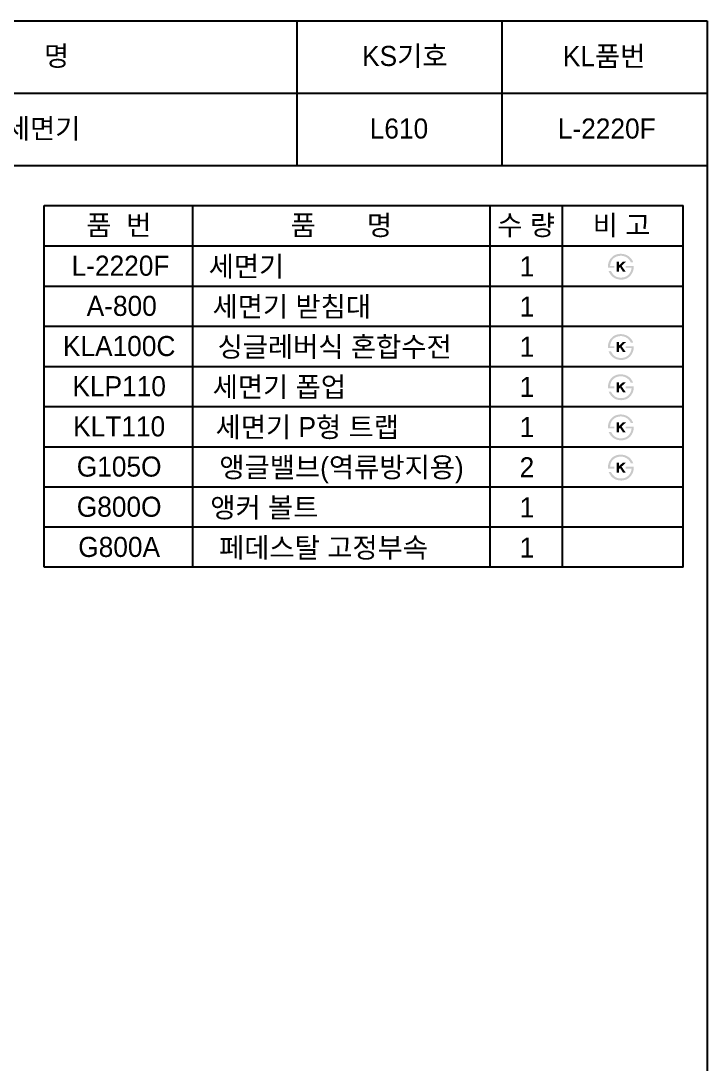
# Model space of a CAD drawing. Header units: millimetres. Extents: x 0 to 5799, y -67 to 2530.
# Drawn here: x 4945 to 5799, y 1232 to 2530 of the extents above; entities that cross this region are included whole.
import ezdxf
from ezdxf.enums import TextEntityAlignment as Align

# ---------------------------------------------------------------- set-up
doc = ezdxf.new("R2010")
doc.units = ezdxf.units.MM
doc.layers.add('TEXT', color=7, linetype='Continuous')
doc.layers.add('도각라인', color=7, linetype='Continuous')
doc.styles.add('타이틀', font='H2GTRM.TTF', dxfattribs={"height": 25})

msp = doc.modelspace()

# ---------------------------------------------------------------- hatches: boundary and pattern name
at = {"layer": 'TEXT'}
for points in [[(5675.6, 2222.8), (5675.6, 2223.2), (5675.5, 2223.6), (5675.5, 2224), (5675.5, 2224.4), (5675.6, 2224.8), (5675.6, 2225.2), (5675.6, 2225.6), (5675.7, 2226), (5675.7, 2226.4), (5675.8, 2226.8), (5675.8, 2227.2), (5675.9, 2227.6), (5676, 2228), (5676.1, 2228.4), (5676.2, 2228.8), (5676.3, 2229.1), (5676.4, 2229.5), (5676.5, 2229.9), (5676.7, 2230.3), (5676.8, 2230.6), (5677, 2231), (5677.1, 2231.4), (5677.3, 2231.7), (5677.5, 2232.1), (5677.7, 2232.4), (5677.9, 2232.7), (5678.1, 2233.1), (5678.3, 2233.4), (5678.5, 2233.7), (5678.7, 2234), (5679, 2234.3), (5679.5, 2234.9), (5679.7, 2235.2), (5680, 2235.5), (5680.3, 2235.8), (5680.6, 2236.1), (5680.9, 2236.4), (5681.2, 2236.6), (5681.5, 2236.9), (5681.8, 2237.1), (5682.1, 2237.4), (5682.5, 2237.6), (5682.8, 2237.8), (5683.2, 2238), (5683.5, 2238.2), (5683.9, 2238.4), (5684.2, 2238.6), (5684.6, 2238.7), (5685.1, 2238.9), (5685.5, 2239.1), (5685.9, 2239.2), (5686.3, 2239.4), (5686.7, 2239.5), (5687.2, 2239.6), (5687.6, 2239.7), (5688.1, 2239.8), (5688.5, 2239.9), (5689, 2239.9), (5689.5, 2240), (5689.9, 2240), (5690.4, 2240.1), (5690.9, 2240.1), (5691.4, 2240.1), (5692.2, 2240.1), (5692.5, 2240.1), (5692.9, 2240), (5693.3, 2240), (5693.7, 2240), (5694, 2239.9), (5694.4, 2239.9), (5694.7, 2239.8), (5695.1, 2239.7), (5695.4, 2239.7), (5695.8, 2239.6), (5696.1, 2239.5), (5696.4, 2239.4), (5696.8, 2239.3), (5697.1, 2239.2), (5697.4, 2239.1), (5697.7, 2239), (5698, 2238.9), (5698.3, 2238.7), (5698.7, 2238.6), (5699, 2238.5), (5699.3, 2238.3), (5699.5, 2238.2), (5699.8, 2238), (5700.1, 2237.8), (5700.4, 2237.7), (5700.7, 2237.5), (5701, 2237.3), (5701.2, 2237.1), (5701.5, 2236.9), (5701.8, 2236.7), (5702.2, 2236.4), (5702.6, 2236), (5703, 2235.6), (5703.4, 2235.2), (5703.8, 2234.8), (5704.1, 2234.4), (5704.5, 2234), (5704.8, 2233.6), (5705.1, 2233.1), (5705.4, 2232.6), (5705.7, 2232.2), (5706, 2231.7), (5706.3, 2231.1), (5706.5, 2230.6), (5706.8, 2230.1), (5707, 2229.5), (5707, 2229.5), (5703.9, 2229.5), (5703.9, 2229.5), (5703.8, 2229.7), (5703.8, 2229.9), (5703.7, 2230.1), (5703.6, 2230.2), (5703.5, 2230.4), (5703.5, 2230.6), (5703.4, 2230.7), (5703.3, 2230.9), (5703.2, 2231.1), (5703.1, 2231.2), (5703, 2231.4), (5702.9, 2231.6), (5702.8, 2231.7), (5702.7, 2231.9), (5702.6, 2232.1), (5702.5, 2232.2), (5702.3, 2232.4), (5702.2, 2232.6), (5701.9, 2232.9), (5701.7, 2233.2), (5701.4, 2233.5), (5701.1, 2233.8), (5700.7, 2234.1), (5700.4, 2234.4), (5700, 2234.7), (5699.8, 2234.9), (5699.6, 2235.1), (5699.3, 2235.2), (5699.1, 2235.4), (5698.9, 2235.5), (5698.6, 2235.7), (5698.4, 2235.8), (5698.1, 2236), (5697.9, 2236.1), (5697.6, 2236.2), (5697.4, 2236.4), (5697.1, 2236.5), (5696.9, 2236.6), (5696.6, 2236.7), (5696.4, 2236.8), (5696.1, 2236.9), (5695.8, 2237), (5695.6, 2237), (5695.3, 2237.1), (5695, 2237.2), (5694.8, 2237.3), (5694.5, 2237.3), (5694.2, 2237.4), (5694, 2237.4), (5693.7, 2237.5), (5693.4, 2237.5), (5693.1, 2237.5), (5692.8, 2237.6), (5692.6, 2237.6), (5692.3, 2237.6), (5692, 2237.6), (5691.7, 2237.6), (5691.3, 2237.6), (5691, 2237.6), (5690.7, 2237.6), (5690.3, 2237.5), (5690, 2237.5), (5689.7, 2237.5), (5689.3, 2237.4), (5689, 2237.4), (5688.7, 2237.3), (5688.4, 2237.3), (5688.1, 2237.2), (5687.8, 2237.1), (5687.5, 2237), (5687.2, 2237), (5686.9, 2236.9), (5686.6, 2236.8), (5686.3, 2236.7), (5686, 2236.5), (5685.7, 2236.4), (5685.4, 2236.3), (5685.2, 2236.2), (5684.9, 2236), (5684.6, 2235.9), (5684.4, 2235.7), (5684.1, 2235.6), (5683.9, 2235.4), (5683.6, 2235.2), (5683.4, 2235), (5683.1, 2234.9), (5682.9, 2234.7), (5682.6, 2234.5), (5682.4, 2234.3), (5682.2, 2234), (5682, 2233.8), (5681.7, 2233.6), (5681.5, 2233.4), (5681.3, 2233.1), (5681.1, 2232.9), (5680.9, 2232.6), (5680.7, 2232.4), (5680.6, 2232.1), (5680.4, 2231.9), (5680.2, 2231.6), (5680.1, 2231.4), (5679.9, 2231.1), (5679.8, 2230.8), (5679.6, 2230.5), (5679.5, 2230.3), (5679.4, 2230), (5679.3, 2229.7), (5679.1, 2229.4), (5679, 2229.1), (5678.9, 2228.8), (5678.9, 2228.5), (5678.8, 2228.2), (5678.7, 2227.8), (5678.6, 2227.5), (5678.6, 2227.2), (5678.5, 2226.9), (5678.5, 2226.5), (5678.4, 2226.2), (5678.4, 2225.8), (5678.3, 2225.5), (5678.3, 2225.1), (5678.3, 2225.1), (5683.5, 2225.1), (5683.5, 2225.1), (5683.5, 2225.1), (5683.5, 2222.8), (5683.5, 2222.8), (5683.5, 2222.8), (5675.6, 2222.8)], [(5707.7, 2225.1), (5707.7, 2224.7), (5707.7, 2224.3), (5707.7, 2223.8), (5707.7, 2223.4), (5707.7, 2223), (5707.6, 2222.5), (5707.6, 2222.1), (5707.5, 2221.7), (5707.4, 2221.3), (5707.4, 2220.9), (5707.3, 2220.4), (5707.2, 2220), (5707.1, 2219.6), (5707, 2219.2), (5706.8, 2218.8), (5706.7, 2218.4), (5706.6, 2218), (5706.4, 2217.6), (5706.2, 2217.3), (5706.1, 2216.9), (5705.9, 2216.5), (5705.7, 2216.2), (5705.5, 2215.8), (5705.3, 2215.5), (5705.1, 2215.1), (5704.9, 2214.8), (5704.7, 2214.5), (5704.5, 2214.2), (5704.3, 2213.8), (5704, 2213.5), (5703.8, 2213.2), (5703.5, 2212.9), (5703.2, 2212.6), (5703, 2212.4), (5702.7, 2212.1), (5702.4, 2211.8), (5702.1, 2211.6), (5701.8, 2211.3), (5701.5, 2211.1), (5701.2, 2210.8), (5700.9, 2210.6), (5700.6, 2210.4), (5700.2, 2210.2), (5699.9, 2210), (5699.6, 2209.8), (5699.2, 2209.6), (5698.9, 2209.4), (5698.5, 2209.3), (5698.1, 2209.1), (5697.8, 2209), (5697.4, 2208.8), (5697, 2208.7), (5696.7, 2208.6), (5696.3, 2208.5), (5695.9, 2208.4), (5695.5, 2208.3), (5695.1, 2208.2), (5694.7, 2208.1), (5694.3, 2208.1), (5693.9, 2208), (5693.5, 2208), (5693.1, 2208), (5692.7, 2207.9), (5692.3, 2207.9), (5691.6, 2207.9), (5691, 2208), (5690.3, 2208), (5689.7, 2208.1), (5689.1, 2208.2), (5688.8, 2208.2), (5688.5, 2208.3), (5688.2, 2208.3), (5687.9, 2208.4), (5687.6, 2208.5), (5687.3, 2208.6), (5687, 2208.6), (5686.7, 2208.7), (5686.4, 2208.8), (5686.1, 2208.9), (5685.8, 2209), (5685.5, 2209.1), (5685.3, 2209.2), (5685, 2209.4), (5684.7, 2209.5), (5684.4, 2209.6), (5684.2, 2209.7), (5683.9, 2209.9), (5683.7, 2210), (5683.4, 2210.2), (5683.1, 2210.3), (5682.6, 2210.7), (5682.4, 2210.8), (5682.1, 2211), (5681.8, 2211.2), (5681.6, 2211.4), (5681.3, 2211.6), (5681.1, 2211.8), (5680.9, 2212), (5680.6, 2212.2), (5680.4, 2212.5), (5680.2, 2212.7), (5680, 2212.9), (5679.7, 2213.1), (5679.5, 2213.4), (5679.3, 2213.6), (5679.1, 2213.9), (5678.9, 2214.1), (5678.7, 2214.4), (5678.5, 2214.6), (5678.4, 2214.9), (5678.2, 2215.2), (5678, 2215.5), (5677.8, 2215.7), (5677.7, 2216), (5677.5, 2216.3), (5677.3, 2216.6), (5677.2, 2216.9), (5677, 2217.2), (5676.7, 2217.8), (5676.5, 2218.5), (5676.5, 2218.5), (5679.4, 2218.5), (5679.4, 2218.5), (5679.7, 2218.1), (5679.9, 2217.6), (5680.1, 2217.2), (5680.4, 2216.9), (5680.6, 2216.5), (5680.9, 2216.1), (5681.1, 2215.8), (5681.4, 2215.4), (5681.7, 2215.1), (5681.9, 2214.8), (5682.2, 2214.5), (5682.5, 2214.2), (5682.8, 2213.9), (5683.1, 2213.6), (5683.4, 2213.3), (5683.7, 2213.1), (5683.9, 2212.9), (5684.2, 2212.7), (5684.4, 2212.6), (5684.6, 2212.4), (5684.9, 2212.3), (5685.1, 2212.1), (5685.3, 2212), (5685.6, 2211.9), (5685.8, 2211.7), (5686.1, 2211.6), (5686.3, 2211.5), (5686.6, 2211.4), (5686.9, 2211.3), (5687.1, 2211.2), (5687.4, 2211.1), (5687.6, 2211), (5687.9, 2211), (5688.2, 2210.9), (5688.5, 2210.8), (5688.7, 2210.8), (5689, 2210.7), (5689.3, 2210.7), (5689.6, 2210.6), (5689.9, 2210.6), (5690.2, 2210.6), (5690.5, 2210.5), (5690.8, 2210.5), (5691.1, 2210.5), (5691.4, 2210.5), (5691.7, 2210.5), (5692, 2210.5), (5692.9, 2210.5), (5693.1, 2210.6), (5693.4, 2210.6), (5693.7, 2210.6), (5693.9, 2210.6), (5694.2, 2210.7), (5694.5, 2210.7), (5694.7, 2210.8), (5695, 2210.8), (5695.3, 2210.9), (5695.5, 2210.9), (5695.8, 2211), (5696, 2211.1), (5696.3, 2211.2), (5696.5, 2211.2), (5696.8, 2211.3), (5697, 2211.4), (5697.3, 2211.5), (5697.5, 2211.6), (5697.7, 2211.8), (5698, 2211.9), (5698.2, 2212), (5698.5, 2212.1), (5698.7, 2212.3), (5698.9, 2212.4), (5699.2, 2212.6), (5699.4, 2212.7), (5699.6, 2212.9), (5699.8, 2213), (5700.1, 2213.2), (5700.3, 2213.4), (5700.5, 2213.6), (5700.8, 2213.8), (5701, 2214), (5701.3, 2214.3), (5701.5, 2214.5), (5701.7, 2214.8), (5701.9, 2215), (5702.1, 2215.3), (5702.3, 2215.5), (5702.5, 2215.8), (5702.7, 2216), (5702.9, 2216.3), (5703.1, 2216.6), (5703.2, 2216.9), (5703.4, 2217.2), (5703.5, 2217.4), (5703.7, 2217.7), (5703.8, 2218), (5703.9, 2218.3), (5704.1, 2218.7), (5704.2, 2219), (5704.3, 2219.3), (5704.4, 2219.6), (5704.5, 2220), (5704.5, 2220.3), (5704.6, 2220.6), (5704.7, 2221), (5704.8, 2221.3), (5704.8, 2221.7), (5704.9, 2222.1), (5704.9, 2222.4), (5704.9, 2222.8), (5704.9, 2222.8), (5697.5, 2222.8), (5697.5, 2222.8), (5697.5, 2222.8), (5697.5, 2225.1), (5697.5, 2225.1), (5697.5, 2225.1), (5707.7, 2225.1)], [(5689.3, 2225.8), (5694.1, 2230.2), (5698, 2230.2), (5692.6, 2225.2), (5697.7, 2217.7), (5694.3, 2217.7), (5690.7, 2223.4), (5689.3, 2222.2), (5689.3, 2217.7), (5686.4, 2217.7), (5686.4, 2230.3), (5689.3, 2230.3)], [(5675.6, 2122.8), (5675.6, 2123.2), (5675.5, 2123.6), (5675.5, 2124), (5675.5, 2124.4), (5675.6, 2124.8), (5675.6, 2125.2), (5675.6, 2125.6), (5675.7, 2126), (5675.7, 2126.4), (5675.8, 2126.8), (5675.8, 2127.2), (5675.9, 2127.6), (5676, 2128), (5676.1, 2128.4), (5676.2, 2128.8), (5676.3, 2129.1), (5676.4, 2129.5), (5676.5, 2129.9), (5676.7, 2130.3), (5676.8, 2130.6), (5677, 2131), (5677.1, 2131.4), (5677.3, 2131.7), (5677.5, 2132.1), (5677.7, 2132.4), (5677.9, 2132.7), (5678.1, 2133.1), (5678.3, 2133.4), (5678.5, 2133.7), (5678.7, 2134), (5679, 2134.3), (5679.5, 2134.9), (5679.7, 2135.2), (5680, 2135.5), (5680.3, 2135.8), (5680.6, 2136.1), (5680.9, 2136.4), (5681.2, 2136.6), (5681.5, 2136.9), (5681.8, 2137.1), (5682.1, 2137.4), (5682.5, 2137.6), (5682.8, 2137.8), (5683.2, 2138), (5683.5, 2138.2), (5683.9, 2138.4), (5684.2, 2138.6), (5684.6, 2138.7), (5685.1, 2138.9), (5685.5, 2139.1), (5685.9, 2139.2), (5686.3, 2139.4), (5686.7, 2139.5), (5687.2, 2139.6), (5687.6, 2139.7), (5688.1, 2139.8), (5688.5, 2139.9), (5689, 2139.9), (5689.5, 2140), (5689.9, 2140), (5690.4, 2140.1), (5690.9, 2140.1), (5691.4, 2140.1), (5692.2, 2140.1), (5692.5, 2140.1), (5692.9, 2140), (5693.3, 2140), (5693.7, 2140), (5694, 2139.9), (5694.4, 2139.9), (5694.7, 2139.8), (5695.1, 2139.7), (5695.4, 2139.7), (5695.8, 2139.6), (5696.1, 2139.5), (5696.4, 2139.4), (5696.8, 2139.3), (5697.1, 2139.2), (5697.4, 2139.1), (5697.7, 2139), (5698, 2138.9), (5698.3, 2138.7), (5698.7, 2138.6), (5699, 2138.5), (5699.3, 2138.3), (5699.5, 2138.2), (5699.8, 2138), (5700.1, 2137.8), (5700.4, 2137.7), (5700.7, 2137.5), (5701, 2137.3), (5701.2, 2137.1), (5701.5, 2136.9), (5701.8, 2136.7), (5702.2, 2136.4), (5702.6, 2136), (5703, 2135.6), (5703.4, 2135.2), (5703.8, 2134.8), (5704.1, 2134.4), (5704.5, 2134), (5704.8, 2133.6), (5705.1, 2133.1), (5705.4, 2132.6), (5705.7, 2132.2), (5706, 2131.7), (5706.3, 2131.1), (5706.5, 2130.6), (5706.8, 2130.1), (5707, 2129.5), (5707, 2129.5), (5703.9, 2129.5), (5703.9, 2129.5), (5703.8, 2129.7), (5703.8, 2129.9), (5703.7, 2130.1), (5703.6, 2130.2), (5703.5, 2130.4), (5703.5, 2130.6), (5703.4, 2130.7), (5703.3, 2130.9), (5703.2, 2131.1), (5703.1, 2131.2), (5703, 2131.4), (5702.9, 2131.6), (5702.8, 2131.7), (5702.7, 2131.9), (5702.6, 2132.1), (5702.5, 2132.2), (5702.3, 2132.4), (5702.2, 2132.6), (5701.9, 2132.9), (5701.7, 2133.2), (5701.4, 2133.5), (5701.1, 2133.8), (5700.7, 2134.1), (5700.4, 2134.4), (5700, 2134.7), (5699.8, 2134.9), (5699.6, 2135.1), (5699.3, 2135.2), (5699.1, 2135.4), (5698.9, 2135.5), (5698.6, 2135.7), (5698.4, 2135.8), (5698.1, 2136), (5697.9, 2136.1), (5697.6, 2136.2), (5697.4, 2136.4), (5697.1, 2136.5), (5696.9, 2136.6), (5696.6, 2136.7), (5696.4, 2136.8), (5696.1, 2136.9), (5695.8, 2137), (5695.6, 2137), (5695.3, 2137.1), (5695, 2137.2), (5694.8, 2137.3), (5694.5, 2137.3), (5694.2, 2137.4), (5694, 2137.4), (5693.7, 2137.5), (5693.4, 2137.5), (5693.1, 2137.5), (5692.8, 2137.6), (5692.6, 2137.6), (5692.3, 2137.6), (5692, 2137.6), (5691.7, 2137.6), (5691.3, 2137.6), (5691, 2137.6), (5690.7, 2137.6), (5690.3, 2137.5), (5690, 2137.5), (5689.7, 2137.5), (5689.3, 2137.4), (5689, 2137.4), (5688.7, 2137.3), (5688.4, 2137.3), (5688.1, 2137.2), (5687.8, 2137.1), (5687.5, 2137), (5687.2, 2137), (5686.9, 2136.9), (5686.6, 2136.8), (5686.3, 2136.7), (5686, 2136.5), (5685.7, 2136.4), (5685.4, 2136.3), (5685.2, 2136.2), (5684.9, 2136), (5684.6, 2135.9), (5684.4, 2135.7), (5684.1, 2135.6), (5683.9, 2135.4), (5683.6, 2135.2), (5683.4, 2135), (5683.1, 2134.9), (5682.9, 2134.7), (5682.6, 2134.5), (5682.4, 2134.3), (5682.2, 2134), (5682, 2133.8), (5681.7, 2133.6), (5681.5, 2133.4), (5681.3, 2133.1), (5681.1, 2132.9), (5680.9, 2132.6), (5680.7, 2132.4), (5680.6, 2132.1), (5680.4, 2131.9), (5680.2, 2131.6), (5680.1, 2131.4), (5679.9, 2131.1), (5679.8, 2130.8), (5679.6, 2130.5), (5679.5, 2130.3), (5679.4, 2130), (5679.3, 2129.7), (5679.1, 2129.4), (5679, 2129.1), (5678.9, 2128.8), (5678.9, 2128.5), (5678.8, 2128.2), (5678.7, 2127.8), (5678.6, 2127.5), (5678.6, 2127.2), (5678.5, 2126.9), (5678.5, 2126.5), (5678.4, 2126.2), (5678.4, 2125.8), (5678.3, 2125.5), (5678.3, 2125.1), (5678.3, 2125.1), (5683.5, 2125.1), (5683.5, 2125.1), (5683.5, 2125.1), (5683.5, 2122.8), (5683.5, 2122.8), (5683.5, 2122.8), (5675.6, 2122.8)], [(5689.3, 2125.8), (5694.1, 2130.2), (5698, 2130.2), (5692.6, 2125.2), (5697.7, 2117.7), (5694.3, 2117.7), (5690.7, 2123.4), (5689.3, 2122.2), (5689.3, 2117.7), (5686.4, 2117.7), (5686.4, 2130.3), (5689.3, 2130.3)], [(5707.7, 2125.1), (5707.7, 2124.7), (5707.7, 2124.3), (5707.7, 2123.8), (5707.7, 2123.4), (5707.7, 2123), (5707.6, 2122.5), (5707.6, 2122.1), (5707.5, 2121.7), (5707.4, 2121.3), (5707.4, 2120.9), (5707.3, 2120.4), (5707.2, 2120), (5707.1, 2119.6), (5707, 2119.2), (5706.8, 2118.8), (5706.7, 2118.4), (5706.6, 2118), (5706.4, 2117.6), (5706.2, 2117.3), (5706.1, 2116.9), (5705.9, 2116.5), (5705.7, 2116.2), (5705.5, 2115.8), (5705.3, 2115.5), (5705.1, 2115.1), (5704.9, 2114.8), (5704.7, 2114.5), (5704.5, 2114.2), (5704.3, 2113.8), (5704, 2113.5), (5703.8, 2113.2), (5703.5, 2112.9), (5703.2, 2112.6), (5703, 2112.4), (5702.7, 2112.1), (5702.4, 2111.8), (5702.1, 2111.6), (5701.8, 2111.3), (5701.5, 2111.1), (5701.2, 2110.8), (5700.9, 2110.6), (5700.6, 2110.4), (5700.2, 2110.2), (5699.9, 2110), (5699.6, 2109.8), (5699.2, 2109.6), (5698.9, 2109.4), (5698.5, 2109.3), (5698.1, 2109.1), (5697.8, 2109), (5697.4, 2108.8), (5697, 2108.7), (5696.7, 2108.6), (5696.3, 2108.5), (5695.9, 2108.4), (5695.5, 2108.3), (5695.1, 2108.2), (5694.7, 2108.1), (5694.3, 2108.1), (5693.9, 2108), (5693.5, 2108), (5693.1, 2108), (5692.7, 2107.9), (5692.3, 2107.9), (5691.6, 2107.9), (5691, 2108), (5690.3, 2108), (5689.7, 2108.1), (5689.1, 2108.2), (5688.8, 2108.2), (5688.5, 2108.3), (5688.2, 2108.3), (5687.9, 2108.4), (5687.6, 2108.5), (5687.3, 2108.6), (5687, 2108.6), (5686.7, 2108.7), (5686.4, 2108.8), (5686.1, 2108.9), (5685.8, 2109), (5685.5, 2109.1), (5685.3, 2109.2), (5685, 2109.4), (5684.7, 2109.5), (5684.4, 2109.6), (5684.2, 2109.7), (5683.9, 2109.9), (5683.7, 2110), (5683.4, 2110.2), (5683.1, 2110.3), (5682.6, 2110.7), (5682.4, 2110.8), (5682.1, 2111), (5681.8, 2111.2), (5681.6, 2111.4), (5681.3, 2111.6), (5681.1, 2111.8), (5680.9, 2112), (5680.6, 2112.2), (5680.4, 2112.5), (5680.2, 2112.7), (5680, 2112.9), (5679.7, 2113.1), (5679.5, 2113.4), (5679.3, 2113.6), (5679.1, 2113.9), (5678.9, 2114.1), (5678.7, 2114.4), (5678.5, 2114.6), (5678.4, 2114.9), (5678.2, 2115.2), (5678, 2115.5), (5677.8, 2115.7), (5677.7, 2116), (5677.5, 2116.3), (5677.3, 2116.6), (5677.2, 2116.9), (5677, 2117.2), (5676.7, 2117.8), (5676.5, 2118.5), (5676.5, 2118.5), (5679.4, 2118.5), (5679.4, 2118.5), (5679.7, 2118.1), (5679.9, 2117.6), (5680.1, 2117.2), (5680.4, 2116.9), (5680.6, 2116.5), (5680.9, 2116.1), (5681.1, 2115.8), (5681.4, 2115.4), (5681.7, 2115.1), (5681.9, 2114.8), (5682.2, 2114.5), (5682.5, 2114.2), (5682.8, 2113.9), (5683.1, 2113.6), (5683.4, 2113.3), (5683.7, 2113.1), (5683.9, 2112.9), (5684.2, 2112.7), (5684.4, 2112.6), (5684.6, 2112.4), (5684.9, 2112.3), (5685.1, 2112.1), (5685.3, 2112), (5685.6, 2111.9), (5685.8, 2111.7), (5686.1, 2111.6), (5686.3, 2111.5), (5686.6, 2111.4), (5686.9, 2111.3), (5687.1, 2111.2), (5687.4, 2111.1), (5687.6, 2111), (5687.9, 2111), (5688.2, 2110.9), (5688.5, 2110.8), (5688.7, 2110.8), (5689, 2110.7), (5689.3, 2110.7), (5689.6, 2110.6), (5689.9, 2110.6), (5690.2, 2110.6), (5690.5, 2110.5), (5690.8, 2110.5), (5691.1, 2110.5), (5691.4, 2110.5), (5691.7, 2110.5), (5692, 2110.5), (5692.9, 2110.5), (5693.1, 2110.6), (5693.4, 2110.6), (5693.7, 2110.6), (5693.9, 2110.6), (5694.2, 2110.7), (5694.5, 2110.7), (5694.7, 2110.8), (5695, 2110.8), (5695.3, 2110.9), (5695.5, 2110.9), (5695.8, 2111), (5696, 2111.1), (5696.3, 2111.2), (5696.5, 2111.2), (5696.8, 2111.3), (5697, 2111.4), (5697.3, 2111.5), (5697.5, 2111.6), (5697.7, 2111.8), (5698, 2111.9), (5698.2, 2112), (5698.5, 2112.1), (5698.7, 2112.3), (5698.9, 2112.4), (5699.2, 2112.6), (5699.4, 2112.7), (5699.6, 2112.9), (5699.8, 2113), (5700.1, 2113.2), (5700.3, 2113.4), (5700.5, 2113.6), (5700.8, 2113.8), (5701, 2114), (5701.3, 2114.3), (5701.5, 2114.5), (5701.7, 2114.8), (5701.9, 2115), (5702.1, 2115.3), (5702.3, 2115.5), (5702.5, 2115.8), (5702.7, 2116), (5702.9, 2116.3), (5703.1, 2116.6), (5703.2, 2116.9), (5703.4, 2117.2), (5703.5, 2117.4), (5703.7, 2117.7), (5703.8, 2118), (5703.9, 2118.3), (5704.1, 2118.7), (5704.2, 2119), (5704.3, 2119.3), (5704.4, 2119.6), (5704.5, 2120), (5704.5, 2120.3), (5704.6, 2120.6), (5704.7, 2121), (5704.8, 2121.3), (5704.8, 2121.7), (5704.9, 2122.1), (5704.9, 2122.4), (5704.9, 2122.8), (5704.9, 2122.8), (5697.5, 2122.8), (5697.5, 2122.8), (5697.5, 2122.8), (5697.5, 2125.1), (5697.5, 2125.1), (5697.5, 2125.1), (5707.7, 2125.1)], [(5675.6, 2072.8), (5675.6, 2073.2), (5675.5, 2073.6), (5675.5, 2074), (5675.5, 2074.4), (5675.6, 2074.8), (5675.6, 2075.2), (5675.6, 2075.6), (5675.7, 2076), (5675.7, 2076.4), (5675.8, 2076.8), (5675.8, 2077.2), (5675.9, 2077.6), (5676, 2078), (5676.1, 2078.4), (5676.2, 2078.8), (5676.3, 2079.1), (5676.4, 2079.5), (5676.5, 2079.9), (5676.7, 2080.3), (5676.8, 2080.6), (5677, 2081), (5677.1, 2081.4), (5677.3, 2081.7), (5677.5, 2082.1), (5677.7, 2082.4), (5677.9, 2082.7), (5678.1, 2083.1), (5678.3, 2083.4), (5678.5, 2083.7), (5678.7, 2084), (5679, 2084.3), (5679.5, 2084.9), (5679.7, 2085.2), (5680, 2085.5), (5680.3, 2085.8), (5680.6, 2086.1), (5680.9, 2086.4), (5681.2, 2086.6), (5681.5, 2086.9), (5681.8, 2087.1), (5682.1, 2087.4), (5682.5, 2087.6), (5682.8, 2087.8), (5683.2, 2088), (5683.5, 2088.2), (5683.9, 2088.4), (5684.2, 2088.6), (5684.6, 2088.7), (5685.1, 2088.9), (5685.5, 2089.1), (5685.9, 2089.2), (5686.3, 2089.4), (5686.7, 2089.5), (5687.2, 2089.6), (5687.6, 2089.7), (5688.1, 2089.8), (5688.5, 2089.9), (5689, 2089.9), (5689.5, 2090), (5689.9, 2090), (5690.4, 2090.1), (5690.9, 2090.1), (5691.4, 2090.1), (5692.2, 2090.1), (5692.5, 2090.1), (5692.9, 2090), (5693.3, 2090), (5693.7, 2090), (5694, 2089.9), (5694.4, 2089.9), (5694.7, 2089.8), (5695.1, 2089.7), (5695.4, 2089.7), (5695.8, 2089.6), (5696.1, 2089.5), (5696.4, 2089.4), (5696.8, 2089.3), (5697.1, 2089.2), (5697.4, 2089.1), (5697.7, 2089), (5698, 2088.9), (5698.3, 2088.7), (5698.7, 2088.6), (5699, 2088.5), (5699.3, 2088.3), (5699.5, 2088.2), (5699.8, 2088), (5700.1, 2087.8), (5700.4, 2087.7), (5700.7, 2087.5), (5701, 2087.3), (5701.2, 2087.1), (5701.5, 2086.9), (5701.8, 2086.7), (5702.2, 2086.4), (5702.6, 2086), (5703, 2085.6), (5703.4, 2085.2), (5703.8, 2084.8), (5704.1, 2084.4), (5704.5, 2084), (5704.8, 2083.6), (5705.1, 2083.1), (5705.4, 2082.6), (5705.7, 2082.2), (5706, 2081.7), (5706.3, 2081.1), (5706.5, 2080.6), (5706.8, 2080.1), (5707, 2079.5), (5707, 2079.5), (5703.9, 2079.5), (5703.9, 2079.5), (5703.8, 2079.7), (5703.8, 2079.9), (5703.7, 2080.1), (5703.6, 2080.2), (5703.5, 2080.4), (5703.5, 2080.6), (5703.4, 2080.7), (5703.3, 2080.9), (5703.2, 2081.1), (5703.1, 2081.2), (5703, 2081.4), (5702.9, 2081.6), (5702.8, 2081.7), (5702.7, 2081.9), (5702.6, 2082.1), (5702.5, 2082.2), (5702.3, 2082.4), (5702.2, 2082.6), (5701.9, 2082.9), (5701.7, 2083.2), (5701.4, 2083.5), (5701.1, 2083.8), (5700.7, 2084.1), (5700.4, 2084.4), (5700, 2084.7), (5699.8, 2084.9), (5699.6, 2085.1), (5699.3, 2085.2), (5699.1, 2085.4), (5698.9, 2085.5), (5698.6, 2085.7), (5698.4, 2085.8), (5698.1, 2086), (5697.9, 2086.1), (5697.6, 2086.2), (5697.4, 2086.4), (5697.1, 2086.5), (5696.9, 2086.6), (5696.6, 2086.7), (5696.4, 2086.8), (5696.1, 2086.9), (5695.8, 2087), (5695.6, 2087), (5695.3, 2087.1), (5695, 2087.2), (5694.8, 2087.3), (5694.5, 2087.3), (5694.2, 2087.4), (5694, 2087.4), (5693.7, 2087.5), (5693.4, 2087.5), (5693.1, 2087.5), (5692.8, 2087.6), (5692.6, 2087.6), (5692.3, 2087.6), (5692, 2087.6), (5691.7, 2087.6), (5691.3, 2087.6), (5691, 2087.6), (5690.7, 2087.6), (5690.3, 2087.5), (5690, 2087.5), (5689.7, 2087.5), (5689.3, 2087.4), (5689, 2087.4), (5688.7, 2087.3), (5688.4, 2087.3), (5688.1, 2087.2), (5687.8, 2087.1), (5687.5, 2087), (5687.2, 2087), (5686.9, 2086.9), (5686.6, 2086.8), (5686.3, 2086.7), (5686, 2086.5), (5685.7, 2086.4), (5685.4, 2086.3), (5685.2, 2086.2), (5684.9, 2086), (5684.6, 2085.9), (5684.4, 2085.7), (5684.1, 2085.6), (5683.9, 2085.4), (5683.6, 2085.2), (5683.4, 2085), (5683.1, 2084.9), (5682.9, 2084.7), (5682.6, 2084.5), (5682.4, 2084.3), (5682.2, 2084), (5682, 2083.8), (5681.7, 2083.6), (5681.5, 2083.4), (5681.3, 2083.1), (5681.1, 2082.9), (5680.9, 2082.6), (5680.7, 2082.4), (5680.6, 2082.1), (5680.4, 2081.9), (5680.2, 2081.6), (5680.1, 2081.4), (5679.9, 2081.1), (5679.8, 2080.8), (5679.6, 2080.5), (5679.5, 2080.3), (5679.4, 2080), (5679.3, 2079.7), (5679.1, 2079.4), (5679, 2079.1), (5678.9, 2078.8), (5678.9, 2078.5), (5678.8, 2078.2), (5678.7, 2077.8), (5678.6, 2077.5), (5678.6, 2077.2), (5678.5, 2076.9), (5678.5, 2076.5), (5678.4, 2076.2), (5678.4, 2075.8), (5678.3, 2075.5), (5678.3, 2075.1), (5678.3, 2075.1), (5683.5, 2075.1), (5683.5, 2075.1), (5683.5, 2075.1), (5683.5, 2072.8), (5683.5, 2072.8), (5683.5, 2072.8), (5675.6, 2072.8)], [(5689.3, 2075.8), (5694.1, 2080.2), (5698, 2080.2), (5692.6, 2075.2), (5697.7, 2067.7), (5694.3, 2067.7), (5690.7, 2073.4), (5689.3, 2072.2), (5689.3, 2067.7), (5686.4, 2067.7), (5686.4, 2080.3), (5689.3, 2080.3)], [(5707.7, 2075.1), (5707.7, 2074.7), (5707.7, 2074.3), (5707.7, 2073.8), (5707.7, 2073.4), (5707.7, 2073), (5707.6, 2072.5), (5707.6, 2072.1), (5707.5, 2071.7), (5707.4, 2071.3), (5707.4, 2070.9), (5707.3, 2070.4), (5707.2, 2070), (5707.1, 2069.6), (5707, 2069.2), (5706.8, 2068.8), (5706.7, 2068.4), (5706.6, 2068), (5706.4, 2067.6), (5706.2, 2067.3), (5706.1, 2066.9), (5705.9, 2066.5), (5705.7, 2066.2), (5705.5, 2065.8), (5705.3, 2065.5), (5705.1, 2065.1), (5704.9, 2064.8), (5704.7, 2064.5), (5704.5, 2064.2), (5704.3, 2063.8), (5704, 2063.5), (5703.8, 2063.2), (5703.5, 2062.9), (5703.2, 2062.6), (5703, 2062.4), (5702.7, 2062.1), (5702.4, 2061.8), (5702.1, 2061.6), (5701.8, 2061.3), (5701.5, 2061.1), (5701.2, 2060.8), (5700.9, 2060.6), (5700.6, 2060.4), (5700.2, 2060.2), (5699.9, 2060), (5699.6, 2059.8), (5699.2, 2059.6), (5698.9, 2059.4), (5698.5, 2059.3), (5698.1, 2059.1), (5697.8, 2059), (5697.4, 2058.8), (5697, 2058.7), (5696.7, 2058.6), (5696.3, 2058.5), (5695.9, 2058.4), (5695.5, 2058.3), (5695.1, 2058.2), (5694.7, 2058.1), (5694.3, 2058.1), (5693.9, 2058), (5693.5, 2058), (5693.1, 2058), (5692.7, 2057.9), (5692.3, 2057.9), (5691.6, 2057.9), (5691, 2058), (5690.3, 2058), (5689.7, 2058.1), (5689.1, 2058.2), (5688.8, 2058.2), (5688.5, 2058.3), (5688.2, 2058.3), (5687.9, 2058.4), (5687.6, 2058.5), (5687.3, 2058.6), (5687, 2058.6), (5686.7, 2058.7), (5686.4, 2058.8), (5686.1, 2058.9), (5685.8, 2059), (5685.5, 2059.1), (5685.3, 2059.2), (5685, 2059.4), (5684.7, 2059.5), (5684.4, 2059.6), (5684.2, 2059.7), (5683.9, 2059.9), (5683.7, 2060), (5683.4, 2060.2), (5683.1, 2060.3), (5682.6, 2060.7), (5682.4, 2060.8), (5682.1, 2061), (5681.8, 2061.2), (5681.6, 2061.4), (5681.3, 2061.6), (5681.1, 2061.8), (5680.9, 2062), (5680.6, 2062.2), (5680.4, 2062.5), (5680.2, 2062.7), (5680, 2062.9), (5679.7, 2063.1), (5679.5, 2063.4), (5679.3, 2063.6), (5679.1, 2063.9), (5678.9, 2064.1), (5678.7, 2064.4), (5678.5, 2064.6), (5678.4, 2064.9), (5678.2, 2065.2), (5678, 2065.5), (5677.8, 2065.7), (5677.7, 2066), (5677.5, 2066.3), (5677.3, 2066.6), (5677.2, 2066.9), (5677, 2067.2), (5676.7, 2067.8), (5676.5, 2068.5), (5676.5, 2068.5), (5679.4, 2068.5), (5679.4, 2068.5), (5679.7, 2068.1), (5679.9, 2067.6), (5680.1, 2067.2), (5680.4, 2066.9), (5680.6, 2066.5), (5680.9, 2066.1), (5681.1, 2065.8), (5681.4, 2065.4), (5681.7, 2065.1), (5681.9, 2064.8), (5682.2, 2064.5), (5682.5, 2064.2), (5682.8, 2063.9), (5683.1, 2063.6), (5683.4, 2063.3), (5683.7, 2063.1), (5683.9, 2062.9), (5684.2, 2062.7), (5684.4, 2062.6), (5684.6, 2062.4), (5684.9, 2062.3), (5685.1, 2062.1), (5685.3, 2062), (5685.6, 2061.9), (5685.8, 2061.7), (5686.1, 2061.6), (5686.3, 2061.5), (5686.6, 2061.4), (5686.9, 2061.3), (5687.1, 2061.2), (5687.4, 2061.1), (5687.6, 2061), (5687.9, 2061), (5688.2, 2060.9), (5688.5, 2060.8), (5688.7, 2060.8), (5689, 2060.7), (5689.3, 2060.7), (5689.6, 2060.6), (5689.9, 2060.6), (5690.2, 2060.6), (5690.5, 2060.5), (5690.8, 2060.5), (5691.1, 2060.5), (5691.4, 2060.5), (5691.7, 2060.5), (5692, 2060.5), (5692.9, 2060.5), (5693.1, 2060.6), (5693.4, 2060.6), (5693.7, 2060.6), (5693.9, 2060.6), (5694.2, 2060.7), (5694.5, 2060.7), (5694.7, 2060.8), (5695, 2060.8), (5695.3, 2060.9), (5695.5, 2060.9), (5695.8, 2061), (5696, 2061.1), (5696.3, 2061.2), (5696.5, 2061.2), (5696.8, 2061.3), (5697, 2061.4), (5697.3, 2061.5), (5697.5, 2061.6), (5697.7, 2061.8), (5698, 2061.9), (5698.2, 2062), (5698.5, 2062.1), (5698.7, 2062.3), (5698.9, 2062.4), (5699.2, 2062.6), (5699.4, 2062.7), (5699.6, 2062.9), (5699.8, 2063), (5700.1, 2063.2), (5700.3, 2063.4), (5700.5, 2063.6), (5700.8, 2063.8), (5701, 2064), (5701.3, 2064.3), (5701.5, 2064.5), (5701.7, 2064.8), (5701.9, 2065), (5702.1, 2065.3), (5702.3, 2065.5), (5702.5, 2065.8), (5702.7, 2066), (5702.9, 2066.3), (5703.1, 2066.6), (5703.2, 2066.9), (5703.4, 2067.2), (5703.5, 2067.4), (5703.7, 2067.7), (5703.8, 2068), (5703.9, 2068.3), (5704.1, 2068.7), (5704.2, 2069), (5704.3, 2069.3), (5704.4, 2069.6), (5704.5, 2070), (5704.5, 2070.3), (5704.6, 2070.6), (5704.7, 2071), (5704.8, 2071.3), (5704.8, 2071.7), (5704.9, 2072.1), (5704.9, 2072.4), (5704.9, 2072.8), (5704.9, 2072.8), (5697.5, 2072.8), (5697.5, 2072.8), (5697.5, 2072.8), (5697.5, 2075.1), (5697.5, 2075.1), (5697.5, 2075.1), (5707.7, 2075.1)], [(5675.6, 2022.8), (5675.6, 2023.2), (5675.5, 2023.6), (5675.5, 2024), (5675.5, 2024.4), (5675.6, 2024.8), (5675.6, 2025.2), (5675.6, 2025.6), (5675.7, 2026), (5675.7, 2026.4), (5675.8, 2026.8), (5675.8, 2027.2), (5675.9, 2027.6), (5676, 2028), (5676.1, 2028.4), (5676.2, 2028.8), (5676.3, 2029.1), (5676.4, 2029.5), (5676.5, 2029.9), (5676.7, 2030.3), (5676.8, 2030.6), (5677, 2031), (5677.1, 2031.4), (5677.3, 2031.7), (5677.5, 2032.1), (5677.7, 2032.4), (5677.9, 2032.7), (5678.1, 2033.1), (5678.3, 2033.4), (5678.5, 2033.7), (5678.7, 2034), (5679, 2034.3), (5679.5, 2034.9), (5679.7, 2035.2), (5680, 2035.5), (5680.3, 2035.8), (5680.6, 2036.1), (5680.9, 2036.4), (5681.2, 2036.6), (5681.5, 2036.9), (5681.8, 2037.1), (5682.1, 2037.4), (5682.5, 2037.6), (5682.8, 2037.8), (5683.2, 2038), (5683.5, 2038.2), (5683.9, 2038.4), (5684.2, 2038.6), (5684.6, 2038.7), (5685.1, 2038.9), (5685.5, 2039.1), (5685.9, 2039.2), (5686.3, 2039.4), (5686.7, 2039.5), (5687.2, 2039.6), (5687.6, 2039.7), (5688.1, 2039.8), (5688.5, 2039.9), (5689, 2039.9), (5689.5, 2040), (5689.9, 2040), (5690.4, 2040.1), (5690.9, 2040.1), (5691.4, 2040.1), (5692.2, 2040.1), (5692.5, 2040.1), (5692.9, 2040), (5693.3, 2040), (5693.7, 2040), (5694, 2039.9), (5694.4, 2039.9), (5694.7, 2039.8), (5695.1, 2039.7), (5695.4, 2039.7), (5695.8, 2039.6), (5696.1, 2039.5), (5696.4, 2039.4), (5696.8, 2039.3), (5697.1, 2039.2), (5697.4, 2039.1), (5697.7, 2039), (5698, 2038.9), (5698.3, 2038.7), (5698.7, 2038.6), (5699, 2038.5), (5699.3, 2038.3), (5699.5, 2038.2), (5699.8, 2038), (5700.1, 2037.8), (5700.4, 2037.7), (5700.7, 2037.5), (5701, 2037.3), (5701.2, 2037.1), (5701.5, 2036.9), (5701.8, 2036.7), (5702.2, 2036.4), (5702.6, 2036), (5703, 2035.6), (5703.4, 2035.2), (5703.8, 2034.8), (5704.1, 2034.4), (5704.5, 2034), (5704.8, 2033.6), (5705.1, 2033.1), (5705.4, 2032.6), (5705.7, 2032.2), (5706, 2031.7), (5706.3, 2031.1), (5706.5, 2030.6), (5706.8, 2030.1), (5707, 2029.5), (5707, 2029.5), (5703.9, 2029.5), (5703.9, 2029.5), (5703.8, 2029.7), (5703.8, 2029.9), (5703.7, 2030.1), (5703.6, 2030.2), (5703.5, 2030.4), (5703.5, 2030.6), (5703.4, 2030.7), (5703.3, 2030.9), (5703.2, 2031.1), (5703.1, 2031.2), (5703, 2031.4), (5702.9, 2031.6), (5702.8, 2031.7), (5702.7, 2031.9), (5702.6, 2032.1), (5702.5, 2032.2), (5702.3, 2032.4), (5702.2, 2032.6), (5701.9, 2032.9), (5701.7, 2033.2), (5701.4, 2033.5), (5701.1, 2033.8), (5700.7, 2034.1), (5700.4, 2034.4), (5700, 2034.7), (5699.8, 2034.9), (5699.6, 2035.1), (5699.3, 2035.2), (5699.1, 2035.4), (5698.9, 2035.5), (5698.6, 2035.7), (5698.4, 2035.8), (5698.1, 2036), (5697.9, 2036.1), (5697.6, 2036.2), (5697.4, 2036.4), (5697.1, 2036.5), (5696.9, 2036.6), (5696.6, 2036.7), (5696.4, 2036.8), (5696.1, 2036.9), (5695.8, 2037), (5695.6, 2037), (5695.3, 2037.1), (5695, 2037.2), (5694.8, 2037.3), (5694.5, 2037.3), (5694.2, 2037.4), (5694, 2037.4), (5693.7, 2037.5), (5693.4, 2037.5), (5693.1, 2037.5), (5692.8, 2037.6), (5692.6, 2037.6), (5692.3, 2037.6), (5692, 2037.6), (5691.7, 2037.6), (5691.3, 2037.6), (5691, 2037.6), (5690.7, 2037.6), (5690.3, 2037.5), (5690, 2037.5), (5689.7, 2037.5), (5689.3, 2037.4), (5689, 2037.4), (5688.7, 2037.3), (5688.4, 2037.3), (5688.1, 2037.2), (5687.8, 2037.1), (5687.5, 2037), (5687.2, 2037), (5686.9, 2036.9), (5686.6, 2036.8), (5686.3, 2036.7), (5686, 2036.5), (5685.7, 2036.4), (5685.4, 2036.3), (5685.2, 2036.2), (5684.9, 2036), (5684.6, 2035.9), (5684.4, 2035.7), (5684.1, 2035.6), (5683.9, 2035.4), (5683.6, 2035.2), (5683.4, 2035), (5683.1, 2034.9), (5682.9, 2034.7), (5682.6, 2034.5), (5682.4, 2034.3), (5682.2, 2034), (5682, 2033.8), (5681.7, 2033.6), (5681.5, 2033.4), (5681.3, 2033.1), (5681.1, 2032.9), (5680.9, 2032.6), (5680.7, 2032.4), (5680.6, 2032.1), (5680.4, 2031.9), (5680.2, 2031.6), (5680.1, 2031.4), (5679.9, 2031.1), (5679.8, 2030.8), (5679.6, 2030.5), (5679.5, 2030.3), (5679.4, 2030), (5679.3, 2029.7), (5679.1, 2029.4), (5679, 2029.1), (5678.9, 2028.8), (5678.9, 2028.5), (5678.8, 2028.2), (5678.7, 2027.8), (5678.6, 2027.5), (5678.6, 2027.2), (5678.5, 2026.9), (5678.5, 2026.5), (5678.4, 2026.2), (5678.4, 2025.8), (5678.3, 2025.5), (5678.3, 2025.1), (5678.3, 2025.1), (5683.5, 2025.1), (5683.5, 2025.1), (5683.5, 2025.1), (5683.5, 2022.8), (5683.5, 2022.8), (5683.5, 2022.8), (5675.6, 2022.8)], [(5689.3, 2025.8), (5694.1, 2030.2), (5698, 2030.2), (5692.6, 2025.2), (5697.7, 2017.7), (5694.3, 2017.7), (5690.7, 2023.4), (5689.3, 2022.2), (5689.3, 2017.7), (5686.4, 2017.7), (5686.4, 2030.3), (5689.3, 2030.3)], [(5707.7, 2025.1), (5707.7, 2024.7), (5707.7, 2024.3), (5707.7, 2023.8), (5707.7, 2023.4), (5707.7, 2023), (5707.6, 2022.5), (5707.6, 2022.1), (5707.5, 2021.7), (5707.4, 2021.3), (5707.4, 2020.9), (5707.3, 2020.4), (5707.2, 2020), (5707.1, 2019.6), (5707, 2019.2), (5706.8, 2018.8), (5706.7, 2018.4), (5706.6, 2018), (5706.4, 2017.6), (5706.2, 2017.3), (5706.1, 2016.9), (5705.9, 2016.5), (5705.7, 2016.2), (5705.5, 2015.8), (5705.3, 2015.5), (5705.1, 2015.1), (5704.9, 2014.8), (5704.7, 2014.5), (5704.5, 2014.2), (5704.3, 2013.8), (5704, 2013.5), (5703.8, 2013.2), (5703.5, 2012.9), (5703.2, 2012.6), (5703, 2012.4), (5702.7, 2012.1), (5702.4, 2011.8), (5702.1, 2011.6), (5701.8, 2011.3), (5701.5, 2011.1), (5701.2, 2010.8), (5700.9, 2010.6), (5700.6, 2010.4), (5700.2, 2010.2), (5699.9, 2010), (5699.6, 2009.8), (5699.2, 2009.6), (5698.9, 2009.4), (5698.5, 2009.3), (5698.1, 2009.1), (5697.8, 2009), (5697.4, 2008.8), (5697, 2008.7), (5696.7, 2008.6), (5696.3, 2008.5), (5695.9, 2008.4), (5695.5, 2008.3), (5695.1, 2008.2), (5694.7, 2008.1), (5694.3, 2008.1), (5693.9, 2008), (5693.5, 2008), (5693.1, 2008), (5692.7, 2007.9), (5692.3, 2007.9), (5691.6, 2007.9), (5691, 2008), (5690.3, 2008), (5689.7, 2008.1), (5689.1, 2008.2), (5688.8, 2008.2), (5688.5, 2008.3), (5688.2, 2008.3), (5687.9, 2008.4), (5687.6, 2008.5), (5687.3, 2008.6), (5687, 2008.6), (5686.7, 2008.7), (5686.4, 2008.8), (5686.1, 2008.9), (5685.8, 2009), (5685.5, 2009.1), (5685.3, 2009.2), (5685, 2009.4), (5684.7, 2009.5), (5684.4, 2009.6), (5684.2, 2009.7), (5683.9, 2009.9), (5683.7, 2010), (5683.4, 2010.2), (5683.1, 2010.3), (5682.6, 2010.7), (5682.4, 2010.8), (5682.1, 2011), (5681.8, 2011.2), (5681.6, 2011.4), (5681.3, 2011.6), (5681.1, 2011.8), (5680.9, 2012), (5680.6, 2012.2), (5680.4, 2012.5), (5680.2, 2012.7), (5680, 2012.9), (5679.7, 2013.1), (5679.5, 2013.4), (5679.3, 2013.6), (5679.1, 2013.9), (5678.9, 2014.1), (5678.7, 2014.4), (5678.5, 2014.6), (5678.4, 2014.9), (5678.2, 2015.2), (5678, 2015.5), (5677.8, 2015.7), (5677.7, 2016), (5677.5, 2016.3), (5677.3, 2016.6), (5677.2, 2016.9), (5677, 2017.2), (5676.7, 2017.8), (5676.5, 2018.5), (5676.5, 2018.5), (5679.4, 2018.5), (5679.4, 2018.5), (5679.7, 2018.1), (5679.9, 2017.6), (5680.1, 2017.2), (5680.4, 2016.9), (5680.6, 2016.5), (5680.9, 2016.1), (5681.1, 2015.8), (5681.4, 2015.4), (5681.7, 2015.1), (5681.9, 2014.8), (5682.2, 2014.5), (5682.5, 2014.2), (5682.8, 2013.9), (5683.1, 2013.6), (5683.4, 2013.3), (5683.7, 2013.1), (5683.9, 2012.9), (5684.2, 2012.7), (5684.4, 2012.6), (5684.6, 2012.4), (5684.9, 2012.3), (5685.1, 2012.1), (5685.3, 2012), (5685.6, 2011.9), (5685.8, 2011.7), (5686.1, 2011.6), (5686.3, 2011.5), (5686.6, 2011.4), (5686.9, 2011.3), (5687.1, 2011.2), (5687.4, 2011.1), (5687.6, 2011), (5687.9, 2011), (5688.2, 2010.9), (5688.5, 2010.8), (5688.7, 2010.8), (5689, 2010.7), (5689.3, 2010.7), (5689.6, 2010.6), (5689.9, 2010.6), (5690.2, 2010.6), (5690.5, 2010.5), (5690.8, 2010.5), (5691.1, 2010.5), (5691.4, 2010.5), (5691.7, 2010.5), (5692, 2010.5), (5692.9, 2010.5), (5693.1, 2010.6), (5693.4, 2010.6), (5693.7, 2010.6), (5693.9, 2010.6), (5694.2, 2010.7), (5694.5, 2010.7), (5694.7, 2010.8), (5695, 2010.8), (5695.3, 2010.9), (5695.5, 2010.9), (5695.8, 2011), (5696, 2011.1), (5696.3, 2011.2), (5696.5, 2011.2), (5696.8, 2011.3), (5697, 2011.4), (5697.3, 2011.5), (5697.5, 2011.6), (5697.7, 2011.8), (5698, 2011.9), (5698.2, 2012), (5698.5, 2012.1), (5698.7, 2012.3), (5698.9, 2012.4), (5699.2, 2012.6), (5699.4, 2012.7), (5699.6, 2012.9), (5699.8, 2013), (5700.1, 2013.2), (5700.3, 2013.4), (5700.5, 2013.6), (5700.8, 2013.8), (5701, 2014), (5701.3, 2014.3), (5701.5, 2014.5), (5701.7, 2014.8), (5701.9, 2015), (5702.1, 2015.3), (5702.3, 2015.5), (5702.5, 2015.8), (5702.7, 2016), (5702.9, 2016.3), (5703.1, 2016.6), (5703.2, 2016.9), (5703.4, 2017.2), (5703.5, 2017.4), (5703.7, 2017.7), (5703.8, 2018), (5703.9, 2018.3), (5704.1, 2018.7), (5704.2, 2019), (5704.3, 2019.3), (5704.4, 2019.6), (5704.5, 2020), (5704.5, 2020.3), (5704.6, 2020.6), (5704.7, 2021), (5704.8, 2021.3), (5704.8, 2021.7), (5704.9, 2022.1), (5704.9, 2022.4), (5704.9, 2022.8), (5704.9, 2022.8), (5697.5, 2022.8), (5697.5, 2022.8), (5697.5, 2022.8), (5697.5, 2025.1), (5697.5, 2025.1), (5697.5, 2025.1), (5707.7, 2025.1)], [(5675.6, 1972.8), (5675.6, 1973.2), (5675.5, 1973.6), (5675.5, 1974), (5675.5, 1974.4), (5675.6, 1974.8), (5675.6, 1975.2), (5675.6, 1975.6), (5675.7, 1976), (5675.7, 1976.4), (5675.8, 1976.8), (5675.8, 1977.2), (5675.9, 1977.6), (5676, 1978), (5676.1, 1978.4), (5676.2, 1978.8), (5676.3, 1979.1), (5676.4, 1979.5), (5676.5, 1979.9), (5676.7, 1980.3), (5676.8, 1980.6), (5677, 1981), (5677.1, 1981.4), (5677.3, 1981.7), (5677.5, 1982.1), (5677.7, 1982.4), (5677.9, 1982.7), (5678.1, 1983.1), (5678.3, 1983.4), (5678.5, 1983.7), (5678.7, 1984), (5679, 1984.3), (5679.5, 1984.9), (5679.7, 1985.2), (5680, 1985.5), (5680.3, 1985.8), (5680.6, 1986.1), (5680.9, 1986.4), (5681.2, 1986.6), (5681.5, 1986.9), (5681.8, 1987.1), (5682.1, 1987.4), (5682.5, 1987.6), (5682.8, 1987.8), (5683.2, 1988), (5683.5, 1988.2), (5683.9, 1988.4), (5684.2, 1988.6), (5684.6, 1988.7), (5685.1, 1988.9), (5685.5, 1989.1), (5685.9, 1989.2), (5686.3, 1989.4), (5686.7, 1989.5), (5687.2, 1989.6), (5687.6, 1989.7), (5688.1, 1989.8), (5688.5, 1989.9), (5689, 1989.9), (5689.5, 1990), (5689.9, 1990), (5690.4, 1990.1), (5690.9, 1990.1), (5691.4, 1990.1), (5692.2, 1990.1), (5692.5, 1990.1), (5692.9, 1990), (5693.3, 1990), (5693.7, 1990), (5694, 1989.9), (5694.4, 1989.9), (5694.7, 1989.8), (5695.1, 1989.7), (5695.4, 1989.7), (5695.8, 1989.6), (5696.1, 1989.5), (5696.4, 1989.4), (5696.8, 1989.3), (5697.1, 1989.2), (5697.4, 1989.1), (5697.7, 1989), (5698, 1988.9), (5698.3, 1988.7), (5698.7, 1988.6), (5699, 1988.5), (5699.3, 1988.3), (5699.5, 1988.2), (5699.8, 1988), (5700.1, 1987.8), (5700.4, 1987.7), (5700.7, 1987.5), (5701, 1987.3), (5701.2, 1987.1), (5701.5, 1986.9), (5701.8, 1986.7), (5702.2, 1986.4), (5702.6, 1986), (5703, 1985.6), (5703.4, 1985.2), (5703.8, 1984.8), (5704.1, 1984.4), (5704.5, 1984), (5704.8, 1983.6), (5705.1, 1983.1), (5705.4, 1982.6), (5705.7, 1982.2), (5706, 1981.7), (5706.3, 1981.1), (5706.5, 1980.6), (5706.8, 1980.1), (5707, 1979.5), (5707, 1979.5), (5703.9, 1979.5), (5703.9, 1979.5), (5703.8, 1979.7), (5703.8, 1979.9), (5703.7, 1980.1), (5703.6, 1980.2), (5703.5, 1980.4), (5703.5, 1980.6), (5703.4, 1980.7), (5703.3, 1980.9), (5703.2, 1981.1), (5703.1, 1981.2), (5703, 1981.4), (5702.9, 1981.6), (5702.8, 1981.7), (5702.7, 1981.9), (5702.6, 1982.1), (5702.5, 1982.2), (5702.3, 1982.4), (5702.2, 1982.6), (5701.9, 1982.9), (5701.7, 1983.2), (5701.4, 1983.5), (5701.1, 1983.8), (5700.7, 1984.1), (5700.4, 1984.4), (5700, 1984.7), (5699.8, 1984.9), (5699.6, 1985.1), (5699.3, 1985.2), (5699.1, 1985.4), (5698.9, 1985.5), (5698.6, 1985.7), (5698.4, 1985.8), (5698.1, 1986), (5697.9, 1986.1), (5697.6, 1986.2), (5697.4, 1986.4), (5697.1, 1986.5), (5696.9, 1986.6), (5696.6, 1986.7), (5696.4, 1986.8), (5696.1, 1986.9), (5695.8, 1987), (5695.6, 1987), (5695.3, 1987.1), (5695, 1987.2), (5694.8, 1987.3), (5694.5, 1987.3), (5694.2, 1987.4), (5694, 1987.4), (5693.7, 1987.5), (5693.4, 1987.5), (5693.1, 1987.5), (5692.8, 1987.6), (5692.6, 1987.6), (5692.3, 1987.6), (5692, 1987.6), (5691.7, 1987.6), (5691.3, 1987.6), (5691, 1987.6), (5690.7, 1987.6), (5690.3, 1987.5), (5690, 1987.5), (5689.7, 1987.5), (5689.3, 1987.4), (5689, 1987.4), (5688.7, 1987.3), (5688.4, 1987.3), (5688.1, 1987.2), (5687.8, 1987.1), (5687.5, 1987), (5687.2, 1987), (5686.9, 1986.9), (5686.6, 1986.8), (5686.3, 1986.7), (5686, 1986.5), (5685.7, 1986.4), (5685.4, 1986.3), (5685.2, 1986.2), (5684.9, 1986), (5684.6, 1985.9), (5684.4, 1985.7), (5684.1, 1985.6), (5683.9, 1985.4), (5683.6, 1985.2), (5683.4, 1985), (5683.1, 1984.9), (5682.9, 1984.7), (5682.6, 1984.5), (5682.4, 1984.3), (5682.2, 1984), (5682, 1983.8), (5681.7, 1983.6), (5681.5, 1983.4), (5681.3, 1983.1), (5681.1, 1982.9), (5680.9, 1982.6), (5680.7, 1982.4), (5680.6, 1982.1), (5680.4, 1981.9), (5680.2, 1981.6), (5680.1, 1981.4), (5679.9, 1981.1), (5679.8, 1980.8), (5679.6, 1980.5), (5679.5, 1980.3), (5679.4, 1980), (5679.3, 1979.7), (5679.1, 1979.4), (5679, 1979.1), (5678.9, 1978.8), (5678.9, 1978.5), (5678.8, 1978.2), (5678.7, 1977.8), (5678.6, 1977.5), (5678.6, 1977.2), (5678.5, 1976.9), (5678.5, 1976.5), (5678.4, 1976.2), (5678.4, 1975.8), (5678.3, 1975.5), (5678.3, 1975.1), (5678.3, 1975.1), (5683.5, 1975.1), (5683.5, 1975.1), (5683.5, 1975.1), (5683.5, 1972.8), (5683.5, 1972.8), (5683.5, 1972.8), (5675.6, 1972.8)], [(5707.7, 1975.1), (5707.7, 1974.7), (5707.7, 1974.3), (5707.7, 1973.8), (5707.7, 1973.4), (5707.7, 1973), (5707.6, 1972.5), (5707.6, 1972.1), (5707.5, 1971.7), (5707.4, 1971.3), (5707.4, 1970.9), (5707.3, 1970.4), (5707.2, 1970), (5707.1, 1969.6), (5707, 1969.2), (5706.8, 1968.8), (5706.7, 1968.4), (5706.6, 1968), (5706.4, 1967.6), (5706.2, 1967.3), (5706.1, 1966.9), (5705.9, 1966.5), (5705.7, 1966.2), (5705.5, 1965.8), (5705.3, 1965.5), (5705.1, 1965.1), (5704.9, 1964.8), (5704.7, 1964.5), (5704.5, 1964.2), (5704.3, 1963.8), (5704, 1963.5), (5703.8, 1963.2), (5703.5, 1962.9), (5703.2, 1962.6), (5703, 1962.4), (5702.7, 1962.1), (5702.4, 1961.8), (5702.1, 1961.6), (5701.8, 1961.3), (5701.5, 1961.1), (5701.2, 1960.8), (5700.9, 1960.6), (5700.6, 1960.4), (5700.2, 1960.2), (5699.9, 1960), (5699.6, 1959.8), (5699.2, 1959.6), (5698.9, 1959.4), (5698.5, 1959.3), (5698.1, 1959.1), (5697.8, 1959), (5697.4, 1958.8), (5697, 1958.7), (5696.7, 1958.6), (5696.3, 1958.5), (5695.9, 1958.4), (5695.5, 1958.3), (5695.1, 1958.2), (5694.7, 1958.1), (5694.3, 1958.1), (5693.9, 1958), (5693.5, 1958), (5693.1, 1958), (5692.7, 1957.9), (5692.3, 1957.9), (5691.6, 1957.9), (5691, 1958), (5690.3, 1958), (5689.7, 1958.1), (5689.1, 1958.2), (5688.8, 1958.2), (5688.5, 1958.3), (5688.2, 1958.3), (5687.9, 1958.4), (5687.6, 1958.5), (5687.3, 1958.6), (5687, 1958.6), (5686.7, 1958.7), (5686.4, 1958.8), (5686.1, 1958.9), (5685.8, 1959), (5685.5, 1959.1), (5685.3, 1959.2), (5685, 1959.4), (5684.7, 1959.5), (5684.4, 1959.6), (5684.2, 1959.7), (5683.9, 1959.9), (5683.7, 1960), (5683.4, 1960.2), (5683.1, 1960.3), (5682.6, 1960.7), (5682.4, 1960.8), (5682.1, 1961), (5681.8, 1961.2), (5681.6, 1961.4), (5681.3, 1961.6), (5681.1, 1961.8), (5680.9, 1962), (5680.6, 1962.2), (5680.4, 1962.5), (5680.2, 1962.7), (5680, 1962.9), (5679.7, 1963.1), (5679.5, 1963.4), (5679.3, 1963.6), (5679.1, 1963.9), (5678.9, 1964.1), (5678.7, 1964.4), (5678.5, 1964.6), (5678.4, 1964.9), (5678.2, 1965.2), (5678, 1965.5), (5677.8, 1965.7), (5677.7, 1966), (5677.5, 1966.3), (5677.3, 1966.6), (5677.2, 1966.9), (5677, 1967.2), (5676.7, 1967.8), (5676.5, 1968.5), (5676.5, 1968.5), (5679.4, 1968.5), (5679.4, 1968.5), (5679.7, 1968.1), (5679.9, 1967.6), (5680.1, 1967.2), (5680.4, 1966.9), (5680.6, 1966.5), (5680.9, 1966.1), (5681.1, 1965.8), (5681.4, 1965.4), (5681.7, 1965.1), (5681.9, 1964.8), (5682.2, 1964.5), (5682.5, 1964.2), (5682.8, 1963.9), (5683.1, 1963.6), (5683.4, 1963.3), (5683.7, 1963.1), (5683.9, 1962.9), (5684.2, 1962.7), (5684.4, 1962.6), (5684.6, 1962.4), (5684.9, 1962.3), (5685.1, 1962.1), (5685.3, 1962), (5685.6, 1961.9), (5685.8, 1961.7), (5686.1, 1961.6), (5686.3, 1961.5), (5686.6, 1961.4), (5686.9, 1961.3), (5687.1, 1961.2), (5687.4, 1961.1), (5687.6, 1961), (5687.9, 1961), (5688.2, 1960.9), (5688.5, 1960.8), (5688.7, 1960.8), (5689, 1960.7), (5689.3, 1960.7), (5689.6, 1960.6), (5689.9, 1960.6), (5690.2, 1960.6), (5690.5, 1960.5), (5690.8, 1960.5), (5691.1, 1960.5), (5691.4, 1960.5), (5691.7, 1960.5), (5692, 1960.5), (5692.9, 1960.5), (5693.1, 1960.6), (5693.4, 1960.6), (5693.7, 1960.6), (5693.9, 1960.6), (5694.2, 1960.7), (5694.5, 1960.7), (5694.7, 1960.8), (5695, 1960.8), (5695.3, 1960.9), (5695.5, 1960.9), (5695.8, 1961), (5696, 1961.1), (5696.3, 1961.2), (5696.5, 1961.2), (5696.8, 1961.3), (5697, 1961.4), (5697.3, 1961.5), (5697.5, 1961.6), (5697.7, 1961.8), (5698, 1961.9), (5698.2, 1962), (5698.5, 1962.1), (5698.7, 1962.3), (5698.9, 1962.4), (5699.2, 1962.6), (5699.4, 1962.7), (5699.6, 1962.9), (5699.8, 1963), (5700.1, 1963.2), (5700.3, 1963.4), (5700.5, 1963.6), (5700.8, 1963.8), (5701, 1964), (5701.3, 1964.3), (5701.5, 1964.5), (5701.7, 1964.8), (5701.9, 1965), (5702.1, 1965.3), (5702.3, 1965.5), (5702.5, 1965.8), (5702.7, 1966), (5702.9, 1966.3), (5703.1, 1966.6), (5703.2, 1966.9), (5703.4, 1967.2), (5703.5, 1967.4), (5703.7, 1967.7), (5703.8, 1968), (5703.9, 1968.3), (5704.1, 1968.7), (5704.2, 1969), (5704.3, 1969.3), (5704.4, 1969.6), (5704.5, 1970), (5704.5, 1970.3), (5704.6, 1970.6), (5704.7, 1971), (5704.8, 1971.3), (5704.8, 1971.7), (5704.9, 1972.1), (5704.9, 1972.4), (5704.9, 1972.8), (5704.9, 1972.8), (5697.5, 1972.8), (5697.5, 1972.8), (5697.5, 1972.8), (5697.5, 1975.1), (5697.5, 1975.1), (5697.5, 1975.1), (5707.7, 1975.1)], [(5689.3, 1975.8), (5694.1, 1980.2), (5698, 1980.2), (5692.6, 1975.2), (5697.7, 1967.7), (5694.3, 1967.7), (5690.7, 1973.4), (5689.3, 1972.2), (5689.3, 1967.7), (5686.4, 1967.7), (5686.4, 1980.3), (5689.3, 1980.3)]]:
    msp.add_hatch(color=256, dxfattribs=at).paths.add_polyline_path(points, flags=0)

# ---------------------------------------------------------------- linework, layer by layer
at = {"layer": '도각라인', "color": 7}
for p, q in [((3999, 2530), (5799, 2530)), ((5289, 2350), (5289, 2530)), ((5544, 2350), (5544, 2530)), ((5799, 2530), (5799, 0)), ((4519, 2440), (5799, 2440)), ((3999, 2350), (5799, 2350)), ((4974, 2300), (5769, 2300)), ((4974, 1850), (4974, 2300)), ((5159, 1850), (5159, 2300)), ((5529, 1850), (5529, 2300)), ((5619, 1850), (5619, 2300)), ((5769, 1850), (5769, 2300)), ((4974, 2250), (5769, 2250)), ((4974, 2200), (5769, 2200)), ((4974, 2150), (5769, 2150)), ((4974, 2100), (5769, 2100)), ((4974, 2050), (5769, 2050)), ((4974, 2000), (5769, 2000)), ((4974, 1950), (5769, 1950)), ((5769, 1900), (4974, 1900)), ((5769, 1850), (4974, 1850))]:
    msp.add_line(p, q, dxfattribs=at)

# ---------------------------------------------------------------- texts
at = {"layer": 'TEXT', "style": '타이틀'}
for s, p in [('품             명', (4914.7, 2486.4)), ('KS기호', (5422.8, 2486.3)), ('KL품번', (5670.8, 2486.1)), ('평면붙임 세면기', (4904.8, 2396)), ('L610', (5415.5, 2396)), ('L-2220F', (5674.1, 2396)), ('품  번', (5066.9, 2275.7)), ('품       명', (5343.8, 2275.7)), ('수 량', (5573.8, 2275.7)), ('비 고', (5692.6, 2275.7)), ('L-2220F', (5069, 2225.3)), ('세면기', (5225.7, 2224.4)), ('1', (5574.7, 2224.4)), ('A-800', (5070.5, 2175.3)), (' 세면기 받침대', (5277.6, 2174.4)), ('1', (5574.7, 2174.4)), ('KLA100C', (5067.3, 2125.3)), ('싱글레버식 혼합수전', (5335.4, 2124.4)), ('1', (5574.7, 2124.4)), ('KLP110', (5067.3, 2075.3)), ('세면기 폽업', (5266.6, 2074.4)), ('1', (5574.7, 2074.4)), ('세면기 P형 트랩', (5301.4, 2024.4)), ('KLT110', (5067.3, 2025.3)), ('1', (5574.7, 2024.4)), ('G105O', (5067.3, 1975.3)), ('앵글밸브(역류방지용)', (5344, 1974.4)), ('2', (5574.7, 1974.4)), ('G800O', (5067.3, 1925.3)), ('앵커 볼트', (5248, 1924.4)), ('1', (5574.7, 1924.4)), ('G800A', (5067.3, 1875.3)), ('페데스탈 고정부속', (5321.6, 1874.4)), ('1', (5574.7, 1874.4))]:
    msp.add_text(s, height=25, dxfattribs=at).set_placement(p, align=Align.MIDDLE_CENTER)

doc.saveas('drawing.dxf')
